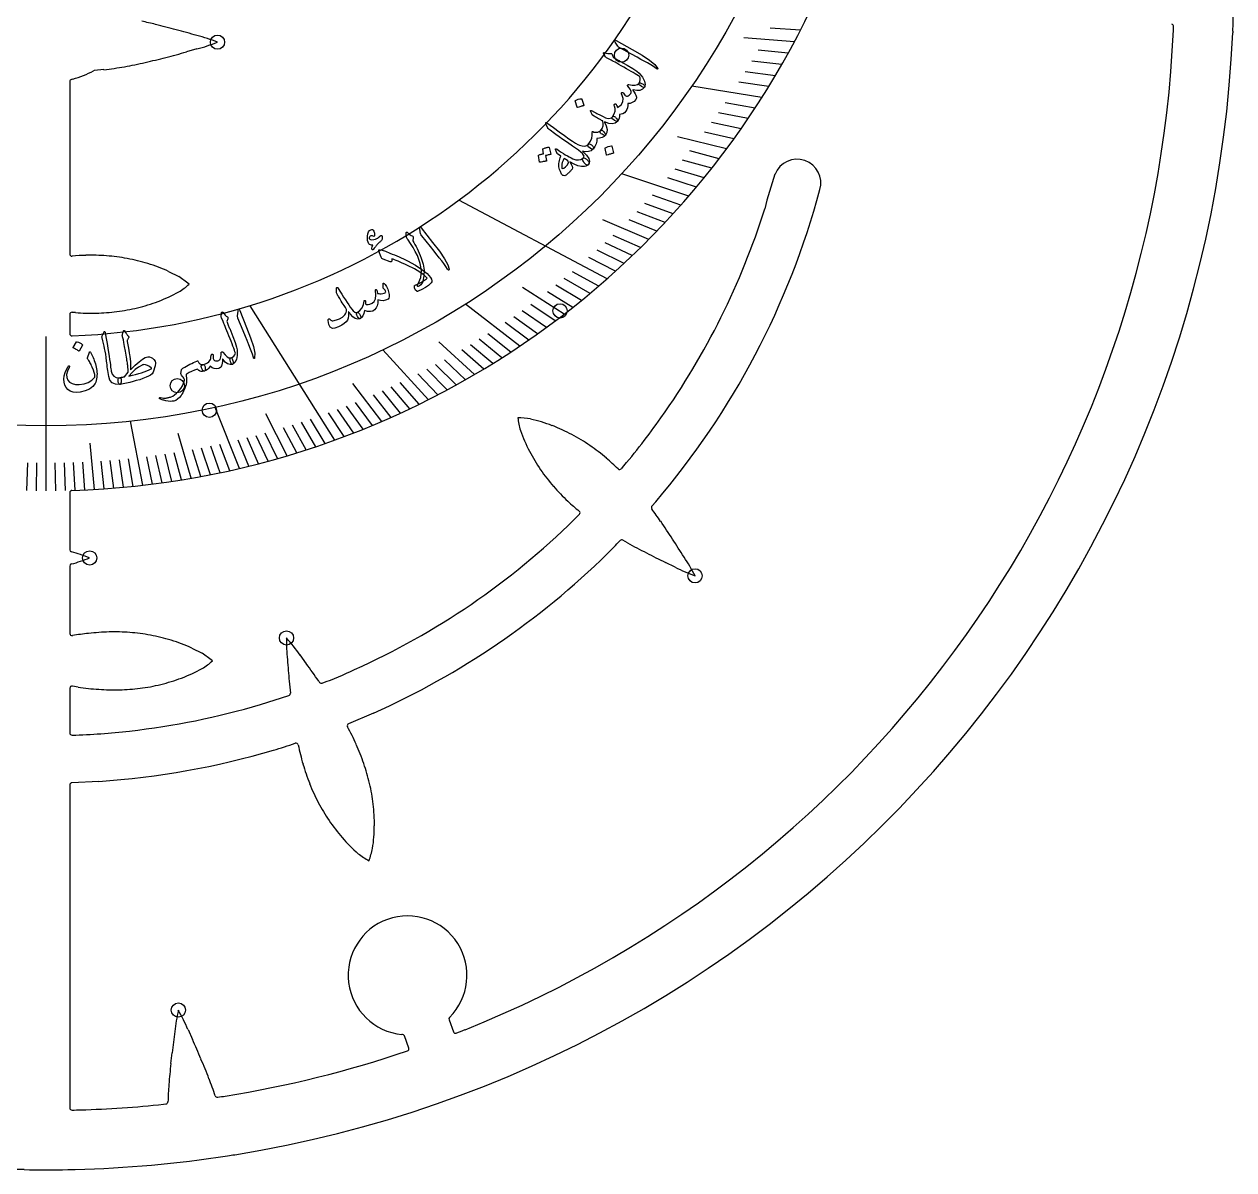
# Model space of a CAD drawing. Header units: millimetres. Extents: x -135 to 135, y -135 to 135.
# Drawn here: x -2.5 to 135, y -135 to -4.8 of the extents above; entities that cross this region are included whole.
import ezdxf

# ---------------------------------------------------------------- set-up
doc = ezdxf.new("R2010")
doc.units = ezdxf.units.MM
for name, color, linetype in [('CUT_INNER', 6, 'Continuous'), ('CUT_OUTER', 1, 'Continuous'), ('ENGRAVE', 7, 'Continuous'), ('ENGRAVE_FINE', 8, 'Continuous'), ('TEXT', 5, 'Continuous')]:
    doc.layers.add(name, color=color, linetype=linetype)

msp = doc.modelspace()

# ---------------------------------------------------------------- linework, layer by layer
at = {"layer": 'CUT_INNER'}
for points in [[(128.13, -5.51), (128.15, -5.08)], [(17.14, -7.64), (15.97, -7.97)], [(6.57, -9.99), (5.51, -10.09)], [(2.7, -11.35), (2.7, -30.93)], [(3.06, -11.06), (2.89, -11.11)], [(13.92, -32.91), (15.08, -33.5), (15.09, -33.5)], [(2.7, -37.81), (2.7, -39.99)], [(3.35, -37.6), (2.97, -37.57)], [(2.7, -58.05), (2.7, -64.54)], [(69.29, -59.1), (68.86, -59.58)], [(60.04, -61.11), (60.62, -60.51)], [(66.1, -63.77), (65.55, -63.46)], [(71.51, -66.52), (70.41, -65.99)], [(2.7, -66.39), (2.7, -74.06)], [(16.56, -75.71), (17.73, -76.3), (17.73, -76.31)], [(28.86, -76.5), (29.58, -77.49)], [(30.99, -79.47), (31.09, -79.62)], [(2.7, -80.29), (2.7, -85.35)], [(3.64, -80.15), (2.99, -80.04)], [(24.37, -82.13), (27.59, -81.1)], [(37.21, -83.12), (34.38, -84.31)], [(2.7, -91.26), (2.7, -127.97)], [(6, -90.87), (2.94, -91.01)], [(45.8, -117.95), (46.3, -119.32)], [(16.14, -119.06), (16.64, -120.18)], [(40.5, -119.63), (40.44, -119.62)], [(41.23, -121.17), (40.73, -119.79)], [(14.19, -122.91), (14.32, -121.71)], [(13.35, -127.55), (13.63, -127.52)]]:
    msp.add_lwpolyline(points, dxfattribs=at)
for centre, radius, start, end in [((0, 38.58), 78.87, 272.1504, 338.8798), ((0, 38.58), 96.42, 271.7488, 338.8146), ((2.32, -44.95), 41.36, 75.8344, 78.0635), ((-13.24, -108.83), 107.11, 74.8278, 76.1242), ((-30.69, -173.76), 174.34, 74.0764, 74.8778), ((127.9, -5.07), 0.25, 357.7148, 78.0018), ((11.95, -26.01), 20.57, 68.4891, 75.3671), ((11.94, 12.28), 20.58, 284.6314, 291.5101), ((0, 0), 128.25, 291.7972, 357.5394), ((-23.39, 133.38), 146.73, 284.6104, 285.5606), ((0.16, 39.33), 49.76, 280.1423, 282.9022), ((-6.49, 68.41), 79.59, 282.894, 284.6345), ((0, 0), 11.47, 285.461, 298.1162), ((5.53, -10.34), 0.251, 95.1288, 119.4452), ((2.67, 25.28), 35.49, 276.3114, 280.1424), ((2.95, -11.35), 0.25, 104.7656, 180), ((85.36, -22.87), 2.7, 343.7955, 158.2324), ((122.9, -35.84), 42.42, 160.7724, 166.3315), ((0, 0), 91.07, 319.5375, 344.9646), ((0, 0), 85.67, 324.6647, 342.4613), ((2.95, -30.93), 0.25, 180, 275.0978), ((4.8, -49.61), 18.52, 90.8565, 95.6691), ((5.13, -54.88), 23.8, 85.7933, 91.4503), ((5.26, -52.91), 21.82, 79.5531, 85.7719), ((5.41, -52.12), 21.02, 72.9518, 79.543), ((5.87, -50.69), 19.52, 65.6382, 73.0119), ((5.35, -47.88), 17.36, 51.08, 55.9001), ((6.93, -20.63), 16.73, 290.2928, 299.1494), ((10.49, -27.81), 8.74, 301.6754, 311.2934), ((5.34, -16.3), 21.35, 277.2741, 283.685), ((5.52, -17.03), 20.6, 283.6751, 290.5112), ((2.95, -37.81), 0.25, 84.9022, 180), ((5.13, -12.13), 25.53, 265.9948, 271.2664), ((5.19, -15.05), 22.61, 271.2868, 277.2553), ((2.95, -39.99), 0.25, 180, 272.2852), ((70.74, -46.72), 17.36, 189.3851, 194.2052), ((53.55, -58.29), 8.74, 79.9805, 89.5984), ((51.43, -66.02), 16.73, 68.5979, 77.4545), ((50.1, -69.65), 20.6, 61.9802, 68.8163), ((2.38, -1.77), 82.71, 319.626, 324.7102), ((69.71, -45.5), 16.72, 199.1364, 207.9877), ((49.75, -70.31), 21.35, 55.5791, 61.9901), ((73.16, -43.75), 20.59, 207.7705, 214.6106), ((49.03, -71.35), 22.61, 49.5919, 55.5604), ((50.92, -69.31), 19.83, 44.698, 49.9483), ((73.78, -43.33), 21.35, 214.6004, 221.0132), ((65.19, -55.18), 0.25, 225.6239, 320.8475), ((74.72, -42.5), 22.6, 221.0319, 227.0034), ((2.95, -58.05), 0.25, 91.5987, 180), ((72.08, -45.56), 18.56, 226.5292, 231.789), ((60.44, -60.34), 0.25, 315.7627, 50.9862), ((69.05, -59.74), 0.25, 138.3051, 216.0928), ((32.74, -86.54), 44.87, 34.2049, 36.4357), ((0, 0), 85.67, 294.1563, 314.4952), ((-18.49, -121.87), 107.11, 33.1329, 34.4292), ((2.95, -64.54), 0.25, 180, 253.6696), ((30.93, -31.47), 46.95, 314.4037, 316.9737), ((65.43, -63.67), 0.25, 60.5173, 135.7627), ((104.44, 5.98), 79.59, 241.1991, 242.9396), ((-74.71, -158.75), 174.34, 32.3815, 33.1829), ((-1.8, -82.41), 18.24, 68.2675, 75.1392), ((-1.8, -48.53), 18.24, 284.8608, 291.7325), ((0, 0), 91.07, 294.114, 314.453), ((135.04, 65.74), 146.73, 242.9155, 243.8657), ((55.39, -76.79), 20.58, 26.7971, 33.6712), ((2.95, -66.39), 0.25, 106.3304, 180), ((80.87, -48.2), 20.58, 242.9365, 249.8154), ((2.95, -74.06), 0.25, 180, 279.1857), ((7.74, -101.62), 27.73, 96.0437, 99.8695), ((7.89, -101.78), 27.9, 91.4676, 96.3029), ((7.77, -97.68), 23.8, 85.7933, 91.4503), ((7.91, -95.71), 21.82, 79.5531, 85.7719), ((8.05, -94.93), 21.02, 72.9518, 79.543), ((8.51, -93.49), 19.52, 65.6382, 73.0119), ((47.9, -74.99), 20.57, 178.8281, 185.7061), ((12, -88.3), 20.58, 34.9704, 41.8491), ((8, -90.68), 17.36, 51.08, 55.9001), ((9.58, -63.43), 16.73, 290.2928, 299.1494), ((13.14, -70.61), 8.74, 301.6754, 311.2934), ((201.25, -63.61), 174.34, 184.4154, 185.2168), ((-89.28, -163.52), 146.73, 34.9494, 35.8995), ((15.34, -36.34), 46.24, 290.3027, 295.2407), ((8.17, -59.83), 20.6, 283.6751, 290.5112), ((88.2, -74.25), 60.79, 184.9193, 186.2157), ((31.3, -79.47), 0.25, 214.5383, 290.339), ((2.95, -80.29), 0.25, 80.8143, 180), ((8.17, -49.34), 31.14, 261.637, 265.9819), ((7.78, -54.93), 25.53, 265.9948, 271.2664), ((7.83, -57.85), 22.61, 271.2868, 277.2553), ((7.98, -59.11), 21.35, 277.2741, 283.685), ((27.52, -80.86), 0.25, 287.7966, 6.1397), ((0, 0), 85.67, 276.3596, 286.5291), ((1.05, -11.82), 73.81, 271.482, 276.5639), ((34.48, -84.54), 0.25, 112.8814, 207.6102), ((8.48, -98.73), 29.37, 24.2813, 28.6292), ((2.95, -85.35), 0.25, 180, 272.5424), ((9.4, -31.64), 58.06, 286.4516, 289.022), ((28.4, -86.77), 0.25, 13.0678, 107.7966), ((0, 0), 91.06, 273.7747, 286.4872), ((57.71, -80.52), 29.71, 192.0355, 196.3727), ((12, -97.17), 25.52, 19.0577, 24.3333), ((53.7, -81.71), 25.53, 196.3338, 201.6054), ((14.75, -96.21), 22.6, 13.0658, 19.0373), ((2.95, -91.26), 0.25, 92.5424, 180), ((50.98, -82.78), 22.61, 201.6258, 207.5943), ((15.98, -95.92), 21.35, 6.6343, 13.0471), ((49.86, -83.36), 21.35, 207.613, 214.024), ((16.73, -95.84), 20.59, 359.8044, 6.6445), ((49.24, -83.78), 20.6, 214.0141, 220.8502), ((20.59, -95.91), 16.72, 351.1702, 0.0216), ((46.35, -86.36), 16.73, 220.6318, 229.4884), ((20.26, -94.35), 17.36, 341.419, 346.2391), ((40.86, -92.19), 8.74, 232.0144, 241.6323), ((41.09, -112.9), 6.75, 314.9232, 264.427), ((35.08, -121.51), 20.57, 166.9266, 173.8046), ((-2.81, -127.13), 20.59, 23.0699, 29.9449), ((46.04, -117.86), 0.25, 135, 200), ((187.48, -142), 174.34, 172.5139, 173.3153), ((46.54, -119.24), 0.25, 200, 291.2695), ((15.16, -38.25), 87.1, 291.1784, 291.8803), ((-117.41, -179.85), 146.73, 23.0479, 23.9981), ((40.49, -119.87), 0.25, 20, 87.1875), ((0.01, -0.04), 128.21, 279.1402, 288.6819), ((40.99, -121.26), 0.25, 288.8086, 20), ((93.35, -131.51), 79.63, 173.8023, 175.5413), ((-55.62, -153.6), 79.59, 21.3315, 23.072), ((-21.65, -140.43), 43.16, 18.6916, 21.4452), ((54.8, -128.62), 40.97, 175.3844, 178.1396), ((0, 0), 128.25, 271.7582, 275.9769), ((13.6, -127.27), 0.25, 276.1523, 357.6044), ((19.47, -126.51), 0.25, 199.2706, 278.6133), ((8.75, -55.47), 72.09, 278.58, 279.2779), ((2.95, -127.97), 0.25, 180, 271.2305), ((1.33, -48.15), 80.08, 271.1629, 271.8639)]:
    msp.add_arc(centre, radius, start, end, dxfattribs=at)
at = {"layer": 'CUT_OUTER'}
for points in [[(134.88, -5.6), (134.88, -5.8)], [(-2.48, -134.98), (-2.93, -134.97), (-3.31, -134.96)]]:
    msp.add_lwpolyline(points, dxfattribs=at)
for centre, radius, start, end in [((0.83, -0.01), 134.17, 357.6101, 0.3559), ((0, 0), 135, 279.1409, 357.5394), ((-6140.25, 38921.15), 39537.52, 278.964568, 278.965769), ((0, 0), 135, 271.4066, 278.789), ((0, 0), 135, 268.9453, 271.0547), ((-716.92, 33368.98), 33511.68, 271.230085, 271.231502)]:
    msp.add_arc(centre, radius, start, end, dxfattribs=at)
at = {"layer": 'ENGRAVE'}
for points in [[(81.37, -13.15), (73.39, -11.86)], [(73.05, -24.37), (65.43, -21.83)], [(63.77, -33.74), (46.92, -24.82)], [(32.81, -52.09), (23.19, -36.81)], [(53.85, -41.41), (47.66, -36.65)], [(0, -57.85), (0, -40.3)], [(43.48, -47.49), (38.29, -41.82)], [(21.97, -55.31), (19.21, -48.38)], [(11.01, -57.22), (9.61, -49.95)]]:
    msp.add_lwpolyline(points, dxfattribs=at)
for centre, radius in [((0, 38.58), 89.05), ((19.49, -6.87), 0.81), ((65.41, -8.34), 0.81), ((58.42, -37.4), 0.81), ((14.91, -45.9), 0.81), ((18.56, -48.69), 0.81), ((4.96, -65.47), 0.81), ((73.77, -67.51), 0.81), ((27.33, -74.56), 0.81), ((15.04, -116.85), 0.81)]:
    msp.add_circle(centre, radius, dxfattribs=at)
at = {"layer": 'ENGRAVE_FINE'}
for points in [[(85.76, -5.5), (82.31, -5.28)], [(85.07, -6.82), (79.31, -6.36)], [(84.36, -8.13), (80.92, -7.79)], [(83.63, -9.41), (80.2, -9.03)], [(82.89, -10.68), (79.47, -10.24)], [(82.14, -11.92), (78.73, -11.43)], [(79.8, -15.55), (76.42, -14.89)], [(80.59, -14.36), (77.2, -13.75)], [(79, -16.71), (75.63, -16)], [(77.35, -18.99), (71.77, -17.62)], [(78.18, -17.86), (74.82, -17.1)], [(76.51, -20.11), (73.19, -19.23)], [(75.66, -21.2), (72.35, -20.27)], [(74.8, -22.27), (71.51, -21.29)], [(73.93, -23.33), (70.66, -22.3)], [(72.15, -25.38), (68.93, -24.25)], [(71.26, -26.38), (68.05, -25.2)], [(68.51, -29.28), (63.28, -27.04)], [(69.43, -28.33), (66.27, -27.04)], [(70.35, -27.37), (67.17, -26.13)], [(67.57, -30.21), (64.47, -28.82)], [(66.63, -31.12), (63.56, -29.68)], [(64.73, -32.89), (61.71, -31.35)], [(65.69, -32.01), (62.64, -30.52)], [(62.81, -34.59), (59.84, -32.95)], [(61.83, -35.41), (58.9, -33.73)], [(58.88, -37.78), (54.15, -34.75)], [(59.87, -37.01), (57, -35.24)], [(60.85, -36.22), (57.96, -34.49)], [(57.88, -38.54), (55.09, -36.68)], [(55.87, -40.01), (53.15, -38.06)], [(56.88, -39.28), (54.12, -37.38)], [(54.86, -40.72), (52.18, -38.72)], [(48.71, -44.64), (44.63, -40.91)], [(50.78, -43.39), (48.25, -41.24)], [(51.8, -42.75), (49.24, -40.63)], [(52.83, -42.09), (50.22, -40.01)], [(49.74, -44.02), (47.26, -41.83)], [(46.63, -45.82), (44.27, -43.51)], [(47.67, -45.24), (45.27, -42.96)], [(44.53, -46.95), (42.27, -44.56)], [(45.58, -46.39), (43.27, -44.04)], [(38.18, -49.97), (34.87, -45.65)], [(40.3, -49.02), (38.23, -46.49)], [(41.36, -48.52), (39.24, -46.03)], [(42.42, -48.01), (40.25, -45.55)], [(37.11, -50.42), (35.18, -47.8)], [(39.24, -49.5), (37.21, -46.94)], [(27.41, -53.87), (24.98, -49.09)], [(33.89, -51.69), (32.11, -48.98)], [(34.97, -51.28), (33.14, -48.6)], [(36.04, -50.86), (34.16, -48.21)], [(28.49, -53.54), (26.98, -50.7)], [(29.58, -53.2), (28.01, -50.38)], [(30.66, -52.84), (29.04, -50.05)], [(31.74, -52.47), (30.06, -49.71)], [(16.5, -56.42), (15.01, -51.34)], [(23.06, -55.05), (21.82, -52.1)], [(24.15, -54.77), (22.85, -51.84)], [(25.24, -54.48), (23.89, -51.58)], [(26.32, -54.18), (24.92, -51.3)], [(5.51, -57.69), (5.01, -52.44)], [(15.4, -56.61), (14.57, -53.54)], [(17.59, -56.23), (16.64, -53.19)], [(18.69, -56.02), (17.68, -53)], [(19.78, -55.8), (18.72, -52.79)], [(20.87, -55.56), (19.75, -52.57)], [(-2.2, -57.82), (-2.08, -54.66)], [(-1.1, -57.84), (-1.04, -54.68)], [(1.1, -57.84), (1.04, -54.68)], [(2.2, -57.82), (2.08, -54.66)], [(3.3, -57.79), (3.12, -54.63)], [(4.41, -57.75), (4.17, -54.59)], [(6.61, -57.62), (6.25, -54.48)], [(7.71, -57.54), (7.29, -54.4)], [(8.81, -57.44), (8.33, -54.31)], [(9.91, -57.34), (9.37, -54.22)], [(12.11, -57.08), (11.45, -53.98)], [(13.21, -56.94), (12.49, -53.85)], [(14.3, -56.78), (13.53, -53.7)]]:
    msp.add_lwpolyline(points, dxfattribs=at)
at = {"layer": 'TEXT'}
for points in [[(64.7, -6.86), (64.61, -6.71), (64.61, -6.63), (64.67, -6.62), (64.81, -6.68), (66.63, -7.71), (67.74, -8.34), (68.59, -8.9), (69.18, -9.39), (69.51, -9.81), (69.53, -9.86), (69.53, -9.89), (69.52, -9.91), (69.5, -9.92), (69.47, -9.91), (69.44, -9.9), (69.4, -9.89), (69.36, -9.86), (69.06, -9.65), (68.73, -9.44), (68.37, -9.23), (67.98, -9.03), (67.89, -8.97), (67.62, -8.82), (67.17, -8.58), (66.56, -8.24), (65.2, -7.51), (65.13, -7.46), (65.07, -7.42), (65.02, -7.37), (64.99, -7.31)], [(63.6, -8.54), (63.52, -8.41), (63.45, -8.31), (63.41, -8.24), (63.38, -8.19), (63.36, -8.16), (63.35, -8.13), (63.35, -8.11), (63.36, -8.08), (63.38, -8.06), (63.41, -8.05), (63.44, -8.05), (63.48, -8.06), (63.67, -8.12), (63.85, -8.15), (64.02, -8.16), (64.19, -8.15), (64.24, -8.15), (64.28, -8.17), (64.31, -8.21), (64.34, -8.27), (64.45, -8.57), (64.55, -8.63), (64.65, -8.69), (64.75, -8.75), (64.85, -8.8), (64.94, -8.86), (65.04, -8.91), (65.13, -8.96), (65.22, -9.01), (66.06, -9.48), (66.7, -9.86), (67.15, -10.16), (67.41, -10.37), (67.79, -10.85), (68.03, -11.28), (68.1, -11.66), (68.02, -11.99), (68.01, -11.99), (68.01, -12), (68, -12.01), (68, -12.01), (67.93, -12.03), (67.82, -11.99), (67.67, -11.9), (67.49, -11.75), (67.43, -11.7), (67.39, -11.64), (67.38, -11.58), (67.4, -11.53), (67.5, -11.33), (67.54, -11.14), (67.54, -10.95), (67.48, -10.78), (67.33, -10.68), (67.16, -10.57), (66.97, -10.45), (66.75, -10.32), (66.51, -10.19), (66.25, -10.04), (65.97, -9.88), (65.67, -9.71), (65.38, -9.55), (65.11, -9.4), (64.88, -9.27), (64.67, -9.15), (64.5, -9.05), (64.35, -8.97), (64.24, -8.91), (64.15, -8.86), (63.71, -8.64), (63.67, -8.61), (63.64, -8.58), (63.62, -8.56), (63.6, -8.54)], [(64.61, -14.12), (64.59, -14.07), (64.58, -14.02), (64.58, -13.98), (64.59, -13.95), (64.6, -13.92), (64.63, -13.9), (64.66, -13.88), (64.7, -13.88), (64.74, -13.89), (64.78, -13.92), (64.81, -13.96), (64.84, -14.01), (64.86, -14.04), (64.87, -14.08), (64.88, -14.11), (64.9, -14.14), (64.92, -14.17), (64.93, -14.21), (64.95, -14.25), (64.96, -14.28), (65.36, -13.99), (65.57, -13.64), (65.59, -13.25), (65.43, -12.81), (65.41, -12.76), (65.4, -12.72), (65.39, -12.68), (65.4, -12.65), (65.41, -12.62), (65.43, -12.6), (65.46, -12.58), (65.5, -12.58), (65.53, -12.58), (65.57, -12.6), (65.6, -12.63), (65.64, -12.67), (65.71, -12.78), (65.77, -12.87), (65.83, -12.94), (65.88, -12.98), (65.98, -13.01), (66.07, -13.01), (66.18, -12.97), (66.29, -12.89), (66.39, -12.79), (66.45, -12.69), (66.49, -12.58), (66.49, -12.48), (66.46, -12.37), (66.38, -12.22), (66.27, -12.05), (66.11, -11.85), (66.09, -11.82), (66.09, -11.79), (66.1, -11.76), (66.12, -11.73), (66.15, -11.7), (66.18, -11.68), (66.21, -11.67), (66.24, -11.67), (66.62, -11.75), (66.94, -11.75), (67.21, -11.68), (67.41, -11.52), (67.46, -11.49), (67.52, -11.49), (67.6, -11.51), (67.69, -11.55), (67.78, -11.6), (67.86, -11.65), (67.93, -11.71), (67.98, -11.77), (68.02, -11.84), (68.04, -11.89), (68.04, -11.94), (68.02, -11.98), (67.78, -12.21), (67.49, -12.34), (67.14, -12.37), (66.73, -12.3), (66.71, -12.29), (66.7, -12.3), (66.7, -12.31), (66.7, -12.33), (66.85, -12.54), (66.96, -12.72), (67.04, -12.87), (67.08, -12.99), (67.1, -13.1), (67.1, -13.2), (67.08, -13.29), (67.03, -13.38), (66.84, -13.6), (66.62, -13.74), (66.38, -13.82), (66.11, -13.83), (66.13, -14.07), (66.1, -14.31), (66.03, -14.52), (65.9, -14.72), (65.74, -14.88), (65.56, -15), (65.38, -15.06), (65.18, -15.08), (65.18, -15.3), (65.15, -15.51), (65.08, -15.69), (64.97, -15.84), (64.9, -15.88), (64.78, -15.85), (64.62, -15.77), (64.41, -15.63), (64.36, -15.57), (64.34, -15.51), (64.35, -15.43), (64.39, -15.35), (64.59, -15.02), (64.69, -14.7), (64.7, -14.4), (64.61, -14.12)], [(60.15, -13.55), (60.15, -13.54), (60.15, -13.52), (60.16, -13.51), (60.18, -13.49), (60.33, -13.42), (60.49, -13.36), (60.66, -13.31), (60.83, -13.29), (60.85, -13.29), (60.87, -13.3), (60.88, -13.31), (60.88, -13.33), (61.12, -14.04), (61.13, -14.06), (61.12, -14.08), (61.1, -14.09), (61.06, -14.09), (61.04, -14.1), (60.99, -14.11), (60.93, -14.13), (60.86, -14.15), (60.77, -14.17), (60.67, -14.2), (60.54, -14.24), (60.41, -14.28), (60.38, -14.29), (60.37, -14.29), (60.36, -14.28), (60.36, -14.26)], [(62.12, -15.16), (62.09, -15.13), (62.06, -15.09), (62.03, -15.02), (61.99, -14.94), (61.95, -14.85), (61.93, -14.78), (61.91, -14.73), (61.9, -14.69), (61.9, -14.64), (61.93, -14.62), (61.97, -14.63), (62.04, -14.66), (62.08, -14.68), (62.13, -14.71), (62.19, -14.74), (62.26, -14.77), (62.33, -14.81), (62.41, -14.86), (62.5, -14.91), (62.59, -14.96), (63, -15.17), (63.32, -15.33), (63.58, -15.45), (63.75, -15.51), (63.93, -15.54), (64.1, -15.52), (64.25, -15.46), (64.39, -15.35), (64.42, -15.32), (64.47, -15.3), (64.51, -15.29), (64.56, -15.3), (64.62, -15.32), (64.67, -15.35), (64.72, -15.39), (64.77, -15.45), (64.88, -15.59), (64.95, -15.71), (64.98, -15.79), (64.97, -15.84), (64.69, -16.06), (64.35, -16.14), (63.95, -16.1), (63.49, -15.93), (63.47, -15.92), (63.46, -15.92), (63.46, -15.93), (63.46, -15.94), (63.67, -16.39), (63.76, -16.79), (63.74, -17.14), (63.6, -17.44), (63.57, -17.47), (63.54, -17.48), (63.49, -17.48), (63.45, -17.46), (63.38, -17.43), (63.31, -17.39), (63.21, -17.33), (63.11, -17.27), (63.02, -17.19), (62.97, -17.11), (62.97, -17.03), (63.02, -16.94), (63.21, -16.66), (63.31, -16.39), (63.34, -16.12), (63.29, -15.84), (63.27, -15.82), (63.22, -15.79), (63.14, -15.75), (63.04, -15.7), (62.97, -15.66), (62.89, -15.62), (62.8, -15.56), (62.69, -15.5), (62.57, -15.43), (62.43, -15.35), (62.28, -15.26), (62.12, -15.16)], [(61.07, -20.44), (61, -20.31), (60.96, -20.2), (60.96, -20.12), (61, -20.06), (61.07, -19.99), (61.12, -19.93), (61.14, -19.88), (61.15, -19.83), (61.1, -19.69), (60.98, -19.53), (60.78, -19.35), (60.5, -19.15), (59.85, -18.69), (59.26, -18.28), (58.75, -17.92), (58.31, -17.61), (57.94, -17.34), (57.65, -17.13), (57.43, -16.97), (57.28, -16.87), (57.18, -16.79), (57.11, -16.72), (57.05, -16.66), (57.02, -16.61), (56.82, -16.18), (56.8, -16.06), (56.8, -15.99), (56.84, -15.98), (56.91, -16.02), (57.66, -16.58), (58.33, -17.07), (58.92, -17.49), (59.43, -17.84), (59.85, -18.12), (60.19, -18.34), (60.45, -18.48), (60.62, -18.56), (60.95, -18.65), (61.22, -18.67), (61.45, -18.61), (61.63, -18.49), (61.68, -18.45), (61.75, -18.43), (61.84, -18.45), (61.93, -18.49), (62.01, -18.54), (62.08, -18.6), (62.14, -18.67), (62.19, -18.76), (62.21, -18.84), (62.22, -18.9), (62.21, -18.96), (62.19, -19), (61.95, -19.2), (61.66, -19.3), (61.33, -19.32), (60.96, -19.25), (61.41, -19.7), (61.68, -20.1), (61.78, -20.43), (61.7, -20.71), (61.66, -20.76), (61.62, -20.8), (61.58, -20.83), (61.53, -20.84), (61.47, -20.84), (61.42, -20.82), (61.36, -20.78), (61.3, -20.72), (61.27, -20.69), (61.24, -20.65), (61.21, -20.62), (61.18, -20.58), (61.15, -20.55), (61.12, -20.51), (61.1, -20.48), (61.07, -20.44)], [(63.02, -16.94), (63.08, -16.9), (63.13, -16.88), (63.17, -16.87), (63.2, -16.88), (63.23, -16.9), (63.27, -16.93), (63.31, -16.97), (63.35, -17.01), (63.49, -17.17), (63.57, -17.3), (63.61, -17.39), (63.6, -17.44), (63.42, -17.6), (63.19, -17.71), (62.91, -17.77), (62.59, -17.8), (62.6, -18.1), (62.53, -18.4), (62.39, -18.71), (62.18, -19.01), (62.15, -19.03), (62.11, -19.04), (62.06, -19.03), (62.01, -19.01), (61.7, -18.81), (61.67, -18.79), (61.64, -18.76), (61.62, -18.72), (61.6, -18.67), (61.59, -18.62), (61.59, -18.58), (61.6, -18.53), (61.62, -18.49), (61.87, -18.13), (62.02, -17.79), (62.09, -17.47), (62.06, -17.18), (62.05, -17.14), (62.06, -17.11), (62.07, -17.08), (62.09, -17.05), (62.11, -17.02), (62.14, -17.02), (62.17, -17.02), (62.2, -17.04), (62.22, -17.06), (62.24, -17.08), (62.26, -17.09), (62.28, -17.09), (62.51, -17.1), (62.7, -17.08), (62.88, -17.02), (63.02, -16.94)], [(56.45, -19.03), (56.45, -19.01), (56.45, -19), (56.46, -18.98), (56.48, -18.97), (56.56, -18.94), (56.64, -18.91), (56.72, -18.88), (56.8, -18.86), (56.88, -18.84), (56.97, -18.82), (57.05, -18.81), (57.14, -18.81), (57.16, -18.81), (57.18, -18.82), (57.19, -18.83), (57.2, -18.85), (57.37, -19.59), (57.37, -19.61), (57.36, -19.62), (57.34, -19.63), (57.31, -19.63), (57.28, -19.64), (57.25, -19.64), (57.2, -19.65), (57.14, -19.66), (57.06, -19.68), (56.98, -19.7), (56.88, -19.73), (56.76, -19.75), (56.88, -20.33), (56.88, -20.35), (56.87, -20.37), (56.85, -20.38), (56.82, -20.39), (56.79, -20.39), (56.74, -20.4), (56.68, -20.41), (56.61, -20.42), (56.51, -20.44), (56.41, -20.46), (56.28, -20.49), (56.14, -20.52), (56.12, -20.52), (56.1, -20.51), (56.1, -20.5), (56.09, -20.49), (55.96, -19.76), (55.96, -19.74), (55.97, -19.73), (55.98, -19.72), (56, -19.7), (56.06, -19.67), (56.13, -19.64), (56.2, -19.62), (56.27, -19.6), (56.34, -19.59), (56.41, -19.57), (56.48, -19.56), (56.55, -19.56)], [(59.89, -20.11), (60.21, -20.22), (60.51, -20.25), (60.77, -20.19), (61, -20.06), (61.06, -20.02), (61.14, -20.01), (61.22, -20.04), (61.32, -20.09), (61.36, -20.12), (61.41, -20.16), (61.45, -20.2), (61.5, -20.24), (61.54, -20.28), (61.58, -20.32), (61.61, -20.37), (61.64, -20.42), (61.69, -20.52), (61.72, -20.59), (61.72, -20.66), (61.71, -20.7), (61.61, -20.81), (61.49, -20.89), (61.36, -20.95), (61.21, -20.99), (60.86, -21), (60.46, -20.91), (60.02, -20.72), (59.52, -20.45), (59.69, -20.73), (59.79, -20.97), (59.83, -21.15), (59.79, -21.29), (59.75, -21.35), (59.7, -21.4), (59.66, -21.46), (59.61, -21.52), (59.55, -21.58), (59.49, -21.64), (59.42, -21.7), (59.35, -21.77), (59.21, -21.89), (59.1, -21.97), (59.02, -22.02), (58.96, -22.04), (58.83, -22.03), (58.73, -22.01), (58.65, -21.95), (58.59, -21.87), (58.46, -21.58), (58.37, -21.34), (58.31, -21.17), (58.29, -21.05), (58.28, -20.92), (58.29, -20.78), (58.3, -20.64), (58.33, -20.49), (58.36, -20.33), (58.4, -20.17), (58.45, -20), (58.51, -19.83), (58.23, -19.63), (58.2, -19.6), (58.17, -19.58), (58.14, -19.55), (58.12, -19.53), (58.1, -19.51), (58.08, -19.49), (58.07, -19.48), (58.06, -19.46), (57.9, -19.06), (57.89, -19), (57.91, -18.97), (57.98, -18.99), (58.08, -19.04), (58.32, -19.21), (58.56, -19.37), (58.8, -19.52), (59.02, -19.66), (59.25, -19.79), (59.47, -19.9), (59.68, -20.01), (59.89, -20.11)], [(63.53, -18.94), (63.53, -18.93), (63.54, -18.91), (63.55, -18.89), (63.57, -18.88), (63.73, -18.8), (63.9, -18.73), (64.07, -18.68), (64.25, -18.65), (64.27, -18.65), (64.29, -18.66), (64.3, -18.67), (64.31, -18.69), (64.51, -19.43), (64.51, -19.45), (64.5, -19.47), (64.48, -19.48), (64.45, -19.49), (64.42, -19.5), (64.37, -19.51), (64.31, -19.53), (64.23, -19.55), (64.14, -19.58), (64.03, -19.61), (63.9, -19.65), (63.75, -19.7), (63.73, -19.7), (63.72, -19.7), (63.71, -19.69), (63.7, -19.68)], [(58.88, -20.08), (58.85, -20.14), (58.82, -20.2), (58.79, -20.26), (58.76, -20.32), (58.73, -20.39), (58.71, -20.46), (58.68, -20.54), (58.66, -20.62), (58.64, -20.7), (58.63, -20.78), (58.62, -20.86), (58.62, -20.94), (58.62, -21.02), (58.63, -21.09), (58.64, -21.17), (58.66, -21.24), (58.86, -21.17), (59.05, -21.03), (59.22, -20.84), (59.37, -20.58), (59.38, -20.53), (59.36, -20.47), (59.33, -20.4), (59.27, -20.33)], [(38.14, -29.39), (38.06, -29.46), (37.99, -29.53), (37.92, -29.59), (37.86, -29.64), (37.8, -29.69), (37.75, -29.74), (37.71, -29.78), (37.68, -29.82), (37.64, -29.86), (37.6, -29.91), (37.56, -29.97), (37.5, -30.03), (37.44, -30.11), (37.38, -30.2), (37.31, -30.29), (37.23, -30.4), (37.2, -30.44), (37.16, -30.46), (37.12, -30.46), (37.08, -30.44), (37.03, -30.38), (37.02, -30.27), (37.06, -30.12), (37.16, -29.93), (37, -29.92), (36.87, -29.89), (36.77, -29.84), (36.69, -29.77), (36.6, -29.61), (36.54, -29.41), (36.52, -29.18), (36.53, -28.91), (36.58, -28.64), (36.66, -28.43), (36.77, -28.28), (36.92, -28.18), (37.03, -28.15), (37.11, -28.17), (37.19, -28.23), (37.25, -28.33), (37.29, -28.45), (37.32, -28.56), (37.34, -28.67), (37.34, -28.78), (37.32, -28.87), (37.3, -28.92), (37.25, -28.93), (37.19, -28.91), (37.12, -28.87), (37.05, -28.86), (36.98, -28.86), (36.91, -28.88), (36.85, -28.92), (36.8, -28.96), (36.76, -29.02), (36.74, -29.09), (36.74, -29.16), (36.76, -29.21), (36.8, -29.25), (36.86, -29.28), (37.04, -29.31), (37.24, -29.3), (37.45, -29.25), (37.67, -29.15), (37.69, -29.14), (37.71, -29.13), (37.73, -29.11), (37.75, -29.09), (37.77, -29.07), (37.8, -29.05), (37.83, -29.02), (37.86, -29), (37.89, -28.97), (37.92, -28.95), (37.94, -28.92), (37.97, -28.9), (37.99, -28.89), (38.01, -28.87), (38.02, -28.86), (38.04, -28.85), (38.07, -28.84), (38.1, -28.83), (38.12, -28.84), (38.15, -28.85), (38.17, -28.87), (38.18, -28.89), (38.2, -28.91), (38.2, -28.93), (38.21, -29.1), (38.2, -29.24), (38.18, -29.33), (38.14, -29.39)], [(42.84, -34.02), (42.78, -34.18), (42.69, -34.33), (42.58, -34.45), (42.44, -34.56), (42.36, -34.6), (42.29, -34.62), (42.24, -34.62), (42.21, -34.59), (42.19, -34.55), (42.2, -34.48), (42.23, -34.41), (42.28, -34.31), (42.59, -33.6), (42.67, -32.83), (42.54, -32), (42.2, -31.12), (41.96, -30.65), (41.71, -30.2), (41.43, -29.75), (41.14, -29.32), (41.06, -29.2), (41, -29.1), (40.96, -29.02), (40.95, -28.96), (40.94, -28.87), (40.94, -28.79), (40.94, -28.72), (40.93, -28.67), (40.93, -28.62), (40.93, -28.58), (40.93, -28.55), (40.93, -28.53), (40.93, -28.5), (40.94, -28.48), (40.95, -28.46), (40.97, -28.45), (41, -28.45), (41.02, -28.45), (41.04, -28.46), (41.06, -28.47), (41.23, -28.63), (41.37, -28.75), (41.5, -28.84), (41.6, -28.89), (41.67, -28.92), (41.72, -28.97), (41.74, -29.03), (41.74, -29.1), (41.67, -29.43), (41.8, -29.63), (41.93, -29.85), (42.05, -30.08), (42.18, -30.32), (42.29, -30.58), (42.41, -30.84), (42.53, -31.12), (42.64, -31.41), (42.85, -32.1), (42.96, -32.76), (42.95, -33.4), (42.84, -34.02)], [(42.48, -28.1), (42.46, -27.93), (42.48, -27.85), (42.55, -27.86), (42.65, -27.97), (43.94, -29.62), (44.73, -30.63), (45.3, -31.47), (45.66, -32.15), (45.8, -32.66), (45.8, -32.71), (45.79, -32.74), (45.77, -32.76), (45.75, -32.76), (45.72, -32.74), (45.7, -32.72), (45.67, -32.69), (45.64, -32.65), (45.44, -32.34), (45.22, -32.02), (44.97, -31.7), (44.69, -31.36), (44.62, -31.27), (44.43, -31.03), (44.11, -30.63), (43.68, -30.09), (42.7, -28.89), (42.65, -28.82), (42.62, -28.76), (42.59, -28.69), (42.57, -28.63)], [(41.94, -34.49), (42.21, -34.36), (42.45, -34.24), (42.66, -34.13), (42.84, -34.02), (43, -33.92), (43.13, -33.83), (43.23, -33.75), (43.3, -33.67), (42.98, -33.34), (42.49, -32.99), (41.86, -32.62), (41.07, -32.23), (40.77, -32.09), (40.49, -31.97), (40.24, -31.86), (40.01, -31.76), (39.8, -31.67), (39.62, -31.6), (39.45, -31.54), (39.32, -31.5), (39.32, -31.75), (39.28, -31.8), (39.24, -31.83), (39.19, -31.84), (39.13, -31.82), (38.33, -31.54), (38.25, -31.5), (38.18, -31.45), (38.12, -31.38), (38.08, -31.3), (37.83, -30.6), (37.81, -30.55), (37.81, -30.51), (37.82, -30.48), (37.84, -30.46), (37.97, -30.45), (38.22, -30.51), (38.59, -30.63), (39.08, -30.83), (39.35, -30.94), (39.62, -31.05), (39.88, -31.16), (40.14, -31.27), (40.38, -31.39), (40.63, -31.5), (40.86, -31.61), (41.09, -31.73), (41.99, -32.21), (42.72, -32.69), (43.3, -33.16), (43.7, -33.62), (43.81, -33.81), (43.86, -33.97), (43.85, -34.11), (43.78, -34.22), (43.46, -34.5), (43.11, -34.75), (42.71, -34.97), (42.28, -35.16), (42.23, -35.18), (42.2, -35.18), (42.17, -35.18), (42.14, -35.17), (42, -35.05), (41.91, -34.91), (41.87, -34.77), (41.87, -34.61), (41.88, -34.56), (41.89, -34.52), (41.91, -34.5), (41.94, -34.49)], [(38.32, -34.29), (38.33, -34.27), (38.35, -34.27), (38.38, -34.28), (38.42, -34.3), (38.48, -34.34), (38.54, -34.41), (38.61, -34.51), (38.69, -34.64), (38.77, -34.78), (38.84, -34.93), (38.89, -35.08), (38.94, -35.23), (38.99, -35.55), (39, -35.79), (38.96, -35.96), (38.87, -36.06), (38.59, -36.18), (38.31, -36.24), (38.02, -36.23), (37.72, -36.16), (37.71, -36.51), (37.65, -36.82), (37.53, -37.07), (37.35, -37.28), (37.13, -37.42), (36.86, -37.48), (36.55, -37.46), (36.19, -37.35), (36.11, -37.7), (36, -37.97), (35.86, -38.17), (35.68, -38.3), (35.64, -38.29), (35.57, -38.25), (35.49, -38.16), (35.39, -38.02), (35.31, -37.88), (35.28, -37.77), (35.29, -37.67), (35.36, -37.6), (35.68, -37.36), (35.92, -37.05), (36.08, -36.69), (36.15, -36.28), (36.16, -36.26), (36.16, -36.24), (36.17, -36.23), (36.19, -36.22), (36.21, -36.21), (36.22, -36.21), (36.24, -36.21), (36.26, -36.22), (36.29, -36.26), (36.31, -36.33), (36.31, -36.45), (36.31, -36.61), (36.44, -36.67), (36.61, -36.67), (36.81, -36.63), (37.05, -36.54), (37.3, -36.34), (37.45, -36.03), (37.5, -35.61), (37.44, -35.07), (37.43, -35.04), (37.44, -35.02), (37.44, -35), (37.46, -34.99), (37.48, -34.98), (37.5, -34.98), (37.52, -34.98), (37.54, -34.99), (37.56, -35), (37.57, -35.02), (37.58, -35.03), (37.59, -35.05), (37.68, -35.41), (37.81, -35.44), (37.95, -35.46), (38.1, -35.45), (38.27, -35.43), (38.43, -35.39), (38.54, -35.34), (38.6, -35.29), (38.61, -35.22), (38.59, -35.15), (38.54, -35.06), (38.44, -34.95), (38.32, -34.82), (38.3, -34.77), (38.3, -34.67), (38.3, -34.51), (38.32, -34.29)], [(35.36, -37.6), (35.43, -37.6), (35.5, -37.63), (35.56, -37.67), (35.61, -37.73), (35.67, -37.82), (35.71, -37.9), (35.74, -37.99), (35.76, -38.07), (35.77, -38.15), (35.75, -38.22), (35.73, -38.27), (35.68, -38.3), (35.42, -38.34), (35.15, -38.27), (34.88, -38.08), (34.6, -37.77), (34.56, -37.72), (34.52, -37.67), (34.49, -37.63), (34.47, -37.6), (34.45, -37.57), (34.43, -37.55), (34.42, -37.54), (34.42, -37.54), (34.4, -37.52), (34.38, -37.52), (34.38, -37.54), (34.38, -37.57), (34.38, -37.93), (34.33, -38.23), (34.25, -38.47), (34.11, -38.65), (33.88, -38.85), (33.6, -39.04), (33.25, -39.21), (32.84, -39.37), (32.54, -39.4), (32.31, -39.26), (32.15, -38.96), (32.07, -38.49), (32.07, -38.42), (32.08, -38.38), (32.1, -38.34), (32.14, -38.31), (32.17, -38.3), (32.21, -38.3), (32.25, -38.33), (32.29, -38.37), (32.37, -38.45), (32.45, -38.51), (32.53, -38.54), (32.61, -38.54), (33.01, -38.43), (33.36, -38.29), (33.68, -38.1), (33.95, -37.86), (34.05, -37.73), (34.12, -37.59), (34.15, -37.43), (34.15, -37.25), (34.12, -37.18), (34.02, -37.03), (33.87, -36.79), (33.67, -36.47), (33.56, -36.3), (33.46, -36.14), (33.38, -36), (33.3, -35.88), (33.24, -35.77), (33.19, -35.69), (33.14, -35.62), (33.11, -35.57), (33.07, -35.49), (33.04, -35.42), (33.02, -35.35), (33.02, -35.29), (33.02, -35.22), (33.02, -35.15), (33.02, -35.08), (33.02, -35.02), (33.02, -34.96), (33.02, -34.91), (33.02, -34.87), (33.01, -34.83), (33.02, -34.8), (33.02, -34.77), (33.04, -34.75), (33.06, -34.74), (33.1, -34.74), (33.12, -34.75), (33.15, -34.76), (33.17, -34.79), (33.39, -35.16), (33.61, -35.52), (33.82, -35.85), (34.02, -36.16), (34.22, -36.45), (34.4, -36.72), (34.58, -36.96), (34.75, -37.19), (34.92, -37.39), (35.08, -37.53), (35.23, -37.6), (35.36, -37.6)], [(19.91, -38.03), (19.92, -37.88), (19.94, -37.76), (19.95, -37.68), (19.95, -37.62), (19.96, -37.58), (19.97, -37.56), (19.98, -37.54), (20.01, -37.53), (20.04, -37.52), (20.07, -37.53), (20.09, -37.55), (20.12, -37.59), (20.23, -37.74), (20.35, -37.88), (20.47, -38), (20.61, -38.09), (20.65, -38.13), (20.67, -38.17), (20.67, -38.22), (20.65, -38.29), (20.55, -38.59), (20.59, -38.7), (20.63, -38.81), (20.67, -38.91), (20.71, -39.02), (20.75, -39.12), (20.79, -39.22), (20.83, -39.32), (20.87, -39.41), (21.23, -40.3), (21.49, -41.01), (21.66, -41.52), (21.72, -41.84), (21.72, -42.46), (21.63, -42.94), (21.45, -43.28), (21.18, -43.49), (21.17, -43.49), (21.16, -43.49), (21.16, -43.49), (21.15, -43.49), (21.09, -43.46), (21.03, -43.36), (20.97, -43.2), (20.92, -42.97), (20.9, -42.89), (20.91, -42.82), (20.94, -42.77), (20.99, -42.75), (21.19, -42.65), (21.35, -42.53), (21.46, -42.38), (21.52, -42.21), (21.47, -42.04), (21.41, -41.85), (21.33, -41.63), (21.24, -41.4), (21.14, -41.14), (21.03, -40.86), (20.91, -40.56), (20.78, -40.25), (20.66, -39.93), (20.55, -39.65), (20.45, -39.4), (20.36, -39.18), (20.28, -38.99), (20.22, -38.84), (20.17, -38.72), (20.14, -38.62), (19.94, -38.18), (19.92, -38.13), (19.91, -38.09), (19.91, -38.06), (19.91, -38.03)], [(21.82, -37.42), (21.85, -37.24), (21.89, -37.17), (21.95, -37.21), (22.02, -37.34), (22.78, -39.28), (23.25, -40.48), (23.56, -41.45), (23.72, -42.2), (23.71, -42.73), (23.69, -42.78), (23.68, -42.81), (23.66, -42.81), (23.63, -42.8), (23.61, -42.78), (23.59, -42.76), (23.57, -42.72), (23.56, -42.68), (23.46, -42.32), (23.33, -41.95), (23.18, -41.57), (23.01, -41.16), (22.97, -41.06), (22.86, -40.77), (22.66, -40.31), (22.4, -39.66), (21.8, -38.23), (21.78, -38.15), (21.76, -38.08), (21.75, -38.01), (21.76, -37.95)], [(6.59, -39.78), (6.61, -39.76), (6.62, -39.74), (6.63, -39.73), (6.64, -39.73), (6.66, -39.74), (6.68, -39.77), (6.7, -39.82), (6.72, -39.9), (6.84, -40.53), (6.95, -41.11), (7.04, -41.64), (7.11, -42.13), (7.17, -42.54), (7.22, -42.92), (7.27, -43.25), (7.31, -43.53), (7.34, -43.78), (7.37, -43.98), (7.4, -44.13), (7.41, -44.25), (7.52, -44.58), (7.71, -44.82), (7.98, -44.96), (8.34, -45), (8.44, -45.01), (8.51, -45.06), (8.54, -45.15), (8.55, -45.28), (8.53, -45.49), (8.5, -45.63), (8.46, -45.72), (8.41, -45.76), (7.91, -45.74), (7.53, -45.58), (7.26, -45.28), (7.12, -44.84), (7.09, -44.62), (7.05, -44.41), (7.02, -44.19), (6.99, -43.97), (6.96, -43.76), (6.93, -43.54), (6.91, -43.32), (6.88, -43.1), (6.83, -42.68), (6.78, -42.31), (6.72, -41.97), (6.66, -41.68), (6.6, -41.4), (6.53, -41.11), (6.45, -40.79), (6.37, -40.46), (6.35, -40.4), (6.35, -40.34), (6.36, -40.29), (6.37, -40.25)], [(8.82, -39.67), (8.83, -39.64), (8.85, -39.63), (8.86, -39.62), (8.88, -39.62), (8.89, -39.62), (8.91, -39.64), (8.92, -39.65), (8.94, -39.68), (9, -39.79), (9.06, -39.89), (9.12, -39.98), (9.17, -40.06), (9.23, -40.14), (9.27, -40.2), (9.32, -40.25), (9.36, -40.3), (9.39, -40.33), (9.41, -40.37), (9.4, -40.42), (9.38, -40.47), (9.24, -40.7), (9.23, -40.73), (9.22, -40.78), (9.22, -40.83), (9.22, -40.88), (9.3, -41.27), (9.36, -41.62), (9.41, -41.92), (9.46, -42.18), (9.49, -42.38), (9.52, -42.54), (9.54, -42.66), (9.55, -42.73), (9.57, -42.93), (9.59, -43.13), (9.6, -43.32), (9.61, -43.49), (9.61, -43.66), (9.61, -43.81), (9.61, -43.96), (9.6, -44.09), (10.12, -43.58), (10.57, -43.19), (10.95, -42.89), (11.27, -42.71), (11.41, -42.66), (11.55, -42.62), (11.66, -42.61), (11.77, -42.63), (11.93, -42.68), (12.09, -42.78), (12.24, -42.93), (12.4, -43.12), (12.42, -43.16), (12.44, -43.22), (12.45, -43.28), (12.44, -43.36), (12.4, -43.63), (12.34, -43.89), (12.26, -44.14), (12.16, -44.38), (12.05, -44.54), (11.88, -44.69), (11.66, -44.83), (11.39, -44.95), (11.01, -45.09), (10.64, -45.22), (10.26, -45.33), (9.89, -45.44), (9.52, -45.53), (9.15, -45.62), (8.78, -45.69), (8.41, -45.76), (8.37, -45.75), (8.33, -45.72), (8.29, -45.66), (8.25, -45.58), (8.21, -45.49), (8.19, -45.39), (8.18, -45.3), (8.18, -45.21), (8.2, -45.13), (8.23, -45.06), (8.28, -45.02), (8.34, -45), (8.43, -44.98), (8.51, -44.97), (8.58, -44.95), (8.66, -44.94), (8.72, -44.92), (8.79, -44.91), (8.84, -44.9), (8.9, -44.89), (9.32, -44.38), (9.32, -44.36), (9.33, -44.33), (9.33, -44.3), (9.33, -44.26), (9.33, -44.22), (9.32, -44.17), (9.32, -44.12), (9.32, -44.05), (9.32, -43.99), (9.31, -43.92), (9.3, -43.84), (9.3, -43.76), (9.29, -43.68), (9.28, -43.59), (9.27, -43.5), (9.26, -43.4), (9.24, -43.3), (9.22, -43.17), (9.2, -43.02), (9.18, -42.85), (9.14, -42.66), (9.11, -42.45), (9.07, -42.22), (9.03, -41.98), (8.93, -41.43), (8.85, -41), (8.79, -40.68), (8.74, -40.48), (8.7, -40.35), (8.68, -40.25), (8.66, -40.18), (8.66, -40.15), (8.68, -40.07), (8.69, -40.01), (8.71, -39.94), (8.73, -39.88), (8.75, -39.83), (8.77, -39.77), (8.79, -39.72), (8.82, -39.67)], [(3.46, -40.92), (3.47, -40.91), (3.48, -40.9), (3.5, -40.9), (3.52, -40.9), (3.69, -40.96), (3.84, -41.03), (3.98, -41.12), (4.12, -41.23), (4.13, -41.24), (4.14, -41.26), (4.14, -41.28), (4.13, -41.3), (3.78, -41.96), (3.76, -41.98), (3.75, -41.98), (3.72, -41.97), (3.69, -41.95), (3.67, -41.94), (3.63, -41.91), (3.58, -41.88), (3.52, -41.84), (3.44, -41.8), (3.34, -41.74), (3.23, -41.68), (3.1, -41.61), (3.09, -41.59), (3.08, -41.58), (3.08, -41.57), (3.09, -41.56)], [(5.04, -42.11), (5.12, -42.25), (5.2, -42.4), (5.27, -42.55), (5.34, -42.7), (5.42, -42.87), (5.48, -43.04), (5.55, -43.23), (5.61, -43.42), (5.66, -43.61), (5.71, -43.8), (5.75, -43.99), (5.77, -44.18), (5.79, -44.37), (5.8, -44.55), (5.79, -44.74), (5.78, -44.93), (5.75, -45.13), (5.71, -45.31), (5.65, -45.49), (5.57, -45.64), (5.3, -46.01), (4.92, -46.29), (4.44, -46.5), (3.87, -46.63), (3.44, -46.66), (3.07, -46.62), (2.75, -46.51), (2.48, -46.33), (2.28, -46.1), (2.13, -45.83), (2.05, -45.51), (2.03, -45.16), (2.07, -44.78), (2.16, -44.41), (2.31, -44.06), (2.51, -43.72), (2.54, -43.68), (2.57, -43.66), (2.6, -43.65), (2.63, -43.66), (2.66, -43.69), (2.67, -43.72), (2.66, -43.77), (2.63, -43.83), (2.43, -44.26), (2.34, -44.64), (2.35, -44.98), (2.47, -45.27), (2.67, -45.5), (2.96, -45.66), (3.33, -45.75), (3.78, -45.77), (4.32, -45.69), (4.8, -45.52), (5.21, -45.27), (5.55, -44.93), (5.56, -44.92), (5.56, -44.9), (5.56, -44.88), (5.56, -44.85), (5.54, -44.64), (5.47, -44.4), (5.38, -44.12), (5.25, -43.81), (5.18, -43.65), (5.11, -43.51), (5.04, -43.37), (4.98, -43.25), (4.92, -43.14), (4.86, -43.04), (4.8, -42.95), (4.75, -42.88), (4.72, -42.84), (4.7, -42.8), (4.7, -42.77), (4.7, -42.74), (4.92, -42.09), (4.94, -42.06), (4.96, -42.05), (5, -42.06), (5.04, -42.11)], [(17.82, -43.5), (18.11, -43.42), (18.34, -43.31), (18.51, -43.19), (18.63, -43.04), (18.68, -42.93), (18.71, -42.81), (18.74, -42.65), (18.76, -42.48), (18.77, -42.42), (18.79, -42.38), (18.81, -42.35), (18.83, -42.33), (18.87, -42.31), (18.9, -42.31), (18.93, -42.32), (18.96, -42.34), (18.99, -42.37), (19, -42.4), (19.01, -42.45), (19.01, -42.5), (19, -42.63), (18.99, -42.74), (19, -42.83), (19.02, -42.89), (19.07, -42.97), (19.14, -43.03), (19.25, -43.07), (19.38, -43.08), (19.52, -43.06), (19.63, -43.03), (19.72, -42.98), (19.78, -42.91), (19.83, -42.79), (19.87, -42.62), (19.89, -42.41), (19.89, -42.16), (19.89, -42.12), (19.91, -42.1), (19.94, -42.08), (19.98, -42.06), (20.02, -42.06), (20.06, -42.06), (20.09, -42.08), (20.11, -42.1), (20.35, -42.4), (20.58, -42.61), (20.79, -42.72), (21, -42.74), (21.05, -42.75), (21.1, -42.79), (21.15, -42.86), (21.21, -42.97), (21.24, -43.06), (21.27, -43.14), (21.28, -43.23), (21.28, -43.31), (21.27, -43.38), (21.25, -43.43), (21.23, -43.46), (21.19, -43.48), (20.91, -43.5), (20.63, -43.41), (20.36, -43.21), (20.1, -42.89), (20.09, -42.88), (20.07, -42.87), (20.07, -42.88), (20.06, -42.9), (20.04, -43.15), (20.01, -43.36), (19.98, -43.53), (19.93, -43.66), (19.88, -43.75), (19.82, -43.83), (19.74, -43.89), (19.65, -43.93), (19.37, -43.97), (19.11, -43.95), (18.87, -43.86), (18.66, -43.7), (18.5, -43.9), (18.34, -44.06), (18.16, -44.17), (17.98, -44.25), (17.93, -44.24), (17.88, -44.22), (17.83, -44.17), (17.78, -44.1), (17.67, -43.86), (17.64, -43.68), (17.69, -43.56), (17.82, -43.5)], [(11.08, -43.51), (11.04, -43.52), (10.99, -43.53), (10.95, -43.54), (10.91, -43.56), (10.52, -43.78), (10.14, -44.05), (9.77, -44.39), (9.41, -44.8), (9.81, -44.71), (10.18, -44.62), (10.53, -44.53), (10.86, -44.43), (11.17, -44.33), (11.45, -44.22), (11.72, -44.1), (11.96, -43.98), (11.98, -43.97), (11.99, -43.95), (11.99, -43.94), (11.98, -43.92), (11.76, -43.72), (11.54, -43.59), (11.32, -43.52), (11.08, -43.51)], [(18, -44.24), (17.87, -44.26), (17.74, -44.27), (17.63, -44.27), (17.53, -44.25), (17.49, -44.23), (17.44, -44.21), (17.4, -44.19), (17.36, -44.16), (17.32, -44.13), (17.28, -44.1), (17.24, -44.06), (17.2, -44.02), (16.86, -44.15), (16.55, -44.27), (16.27, -44.41), (16.02, -44.55), (15.97, -44.59), (15.94, -44.64), (15.93, -44.7), (15.93, -44.77), (15.96, -45.04), (15.97, -45.29), (15.96, -45.52), (15.92, -45.73), (15.88, -45.9), (15.83, -46.06), (15.77, -46.22), (15.7, -46.38), (15.62, -46.54), (15.54, -46.7), (15.45, -46.85), (15.35, -47), (15.15, -47.26), (14.94, -47.45), (14.74, -47.58), (14.53, -47.65), (14.33, -47.67), (14.11, -47.68), (13.88, -47.66), (13.63, -47.62), (13.51, -47.59), (13.4, -47.56), (13.3, -47.53), (13.21, -47.51), (13.13, -47.48), (13.06, -47.45), (12.99, -47.43), (12.94, -47.41), (12.91, -47.38), (12.89, -47.36), (12.88, -47.33), (12.88, -47.3), (12.89, -47.27), (12.92, -47.25), (12.95, -47.24), (13, -47.25), (13.18, -47.28), (13.34, -47.3), (13.48, -47.31), (13.61, -47.3), (13.67, -47.3), (13.74, -47.29), (13.81, -47.27), (13.88, -47.26), (13.96, -47.24), (14.04, -47.22), (14.13, -47.2), (14.22, -47.17), (14.4, -47.09), (14.6, -46.95), (14.83, -46.76), (15.07, -46.51), (15.3, -46.22), (15.49, -45.92), (15.64, -45.6), (15.74, -45.26), (15.75, -45.25), (15.75, -45.23), (15.74, -45.22), (15.73, -45.21), (15.66, -45.06), (15.57, -44.92), (15.48, -44.81), (15.38, -44.71), (15.34, -44.64), (15.33, -44.51), (15.36, -44.32), (15.41, -44.06), (15.43, -44.01), (15.46, -43.97), (15.5, -43.93), (15.55, -43.9), (15.76, -43.79), (15.96, -43.68), (16.16, -43.57), (16.36, -43.47), (16.56, -43.37), (16.76, -43.28), (16.95, -43.19), (17.15, -43.1), (17.2, -43.09), (17.24, -43.09), (17.27, -43.11), (17.3, -43.14), (17.33, -43.23), (17.37, -43.3), (17.42, -43.36), (17.48, -43.42), (17.54, -43.45), (17.63, -43.48), (17.72, -43.49), (17.84, -43.49), (17.9, -43.51), (17.95, -43.54), (17.99, -43.59), (18.03, -43.67), (18.07, -43.76), (18.09, -43.85), (18.1, -43.94), (18.1, -44.04), (18.09, -44.12), (18.07, -44.18), (18.04, -44.22), (18, -44.24)]]:
    msp.add_lwpolyline(points, close=True, dxfattribs=at)

doc.saveas('drawing.dxf')
